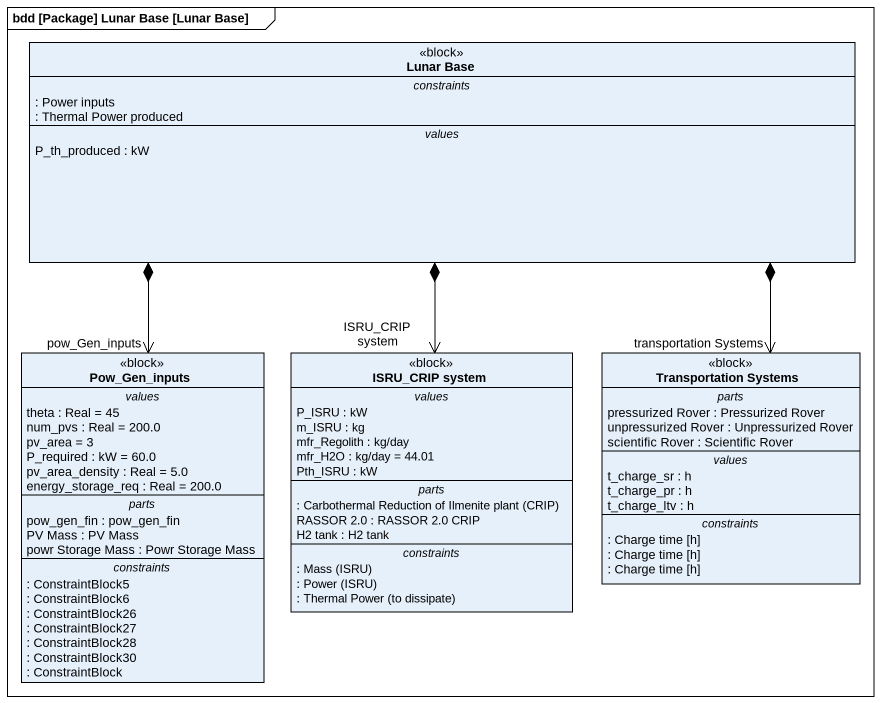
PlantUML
@startuml
mainframe bdd [Package] Lunar Base [Lunar Base]
hide circle
hide empty members
class "Lunar Base" as Lunar_Base <<block>> {
  -- constraints --
  : Power inputs
  : Thermal Power produced
  -- values --
  P_th_produced : kW
}
class Pow_Gen_inputs <<block>> {
  -- values --
  theta : Real = 45
  num_pvs : Real = 200.0
  pv_area = 3
  P_required : kW = 60.0
  pv_area_density : Real = 5.0
  energy_storage_req : Real = 200.0
  -- parts --
  pow_gen_fin : pow_gen_fin
  PV Mass : PV Mass
  powr Storage Mass : Powr Storage Mass
  -- constraints --
  : ConstraintBlock5
  : ConstraintBlock6
  : ConstraintBlock26
  : ConstraintBlock27
  : ConstraintBlock28
  : ConstraintBlock30
  : ConstraintBlock
}
class "ISRU_CRIP system" as ISRU_CRIP_system <<block>> {
  -- values --
  P_ISRU : kW
  m_ISRU : kg
  mfr_Regolith : kg/day
  mfr_H2O : kg/day = 44.01
  Pth_ISRU : kW
  -- parts --
  {field} : Carbothermal Reduction of Ilmenite plant (CRIP)
  RASSOR 2.0 : RASSOR 2.0 CRIP
  H2 tank : H2 tank
  -- constraints --
  {field} : Mass (ISRU)
  {field} : Power (ISRU)
  {field} : Thermal Power (to dissipate)
}
class "Transportation Systems" as Transportation_Systems <<block>> {
  -- parts --
  pressurized Rover : Pressurized Rover
  unpressurized Rover : Unpressurized Rover
  scientific Rover : Scientific Rover
  -- values --
  t_charge_sr : h
  t_charge_pr : h
  t_charge_ltv : h
  -- constraints --
  : Charge time [h]
  : Charge time [h]
  : Charge time [h]
}
Lunar_Base *--> "pow_Gen_inputs" Pow_Gen_inputs
Lunar_Base *--> "ISRU_CRIP system" ISRU_CRIP_system
Lunar_Base *--> "transportation Systems" Transportation_Systems
@enduml
